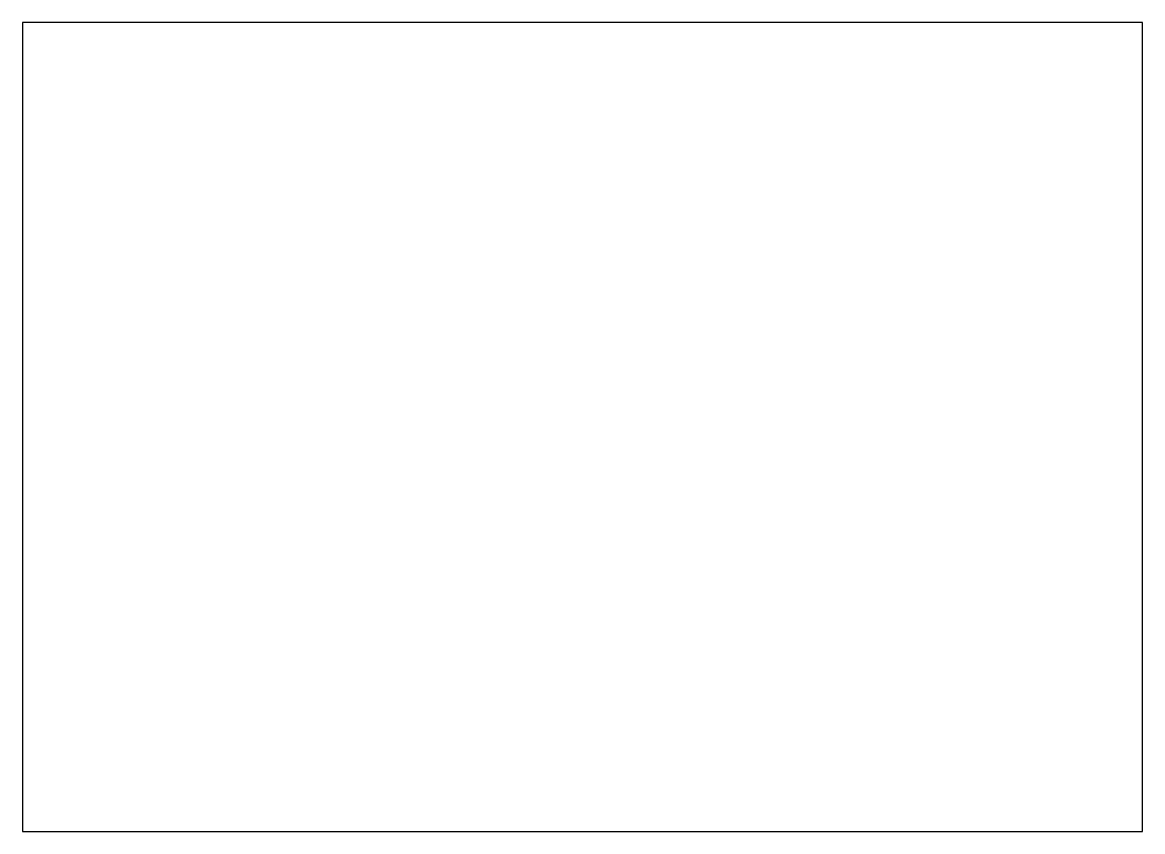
# Model space of a CAD drawing. Header units: millimetres. Extents: x -65 to 65, y -47 to 47.
import ezdxf

# ---------------------------------------------------------------- set-up
doc = ezdxf.new("R2010")
doc.units = ezdxf.units.MM
doc.layers.add('Sketch001', color=7, linetype='CONTINUOUS')

msp = doc.modelspace()

# ---------------------------------------------------------------- linework, layer by layer
at = {"layer": 'Sketch001'}
for p, q in [((65.2, 47.1), (-65.2, 47.1)), ((-65.2, 47.1), (-65.2, -47.1)), ((65.2, -47.1), (65.2, 47.1)), ((-65.2, -47.1), (65.2, -47.1))]:
    msp.add_line(p, q, dxfattribs=at)

doc.saveas('drawing.dxf')
